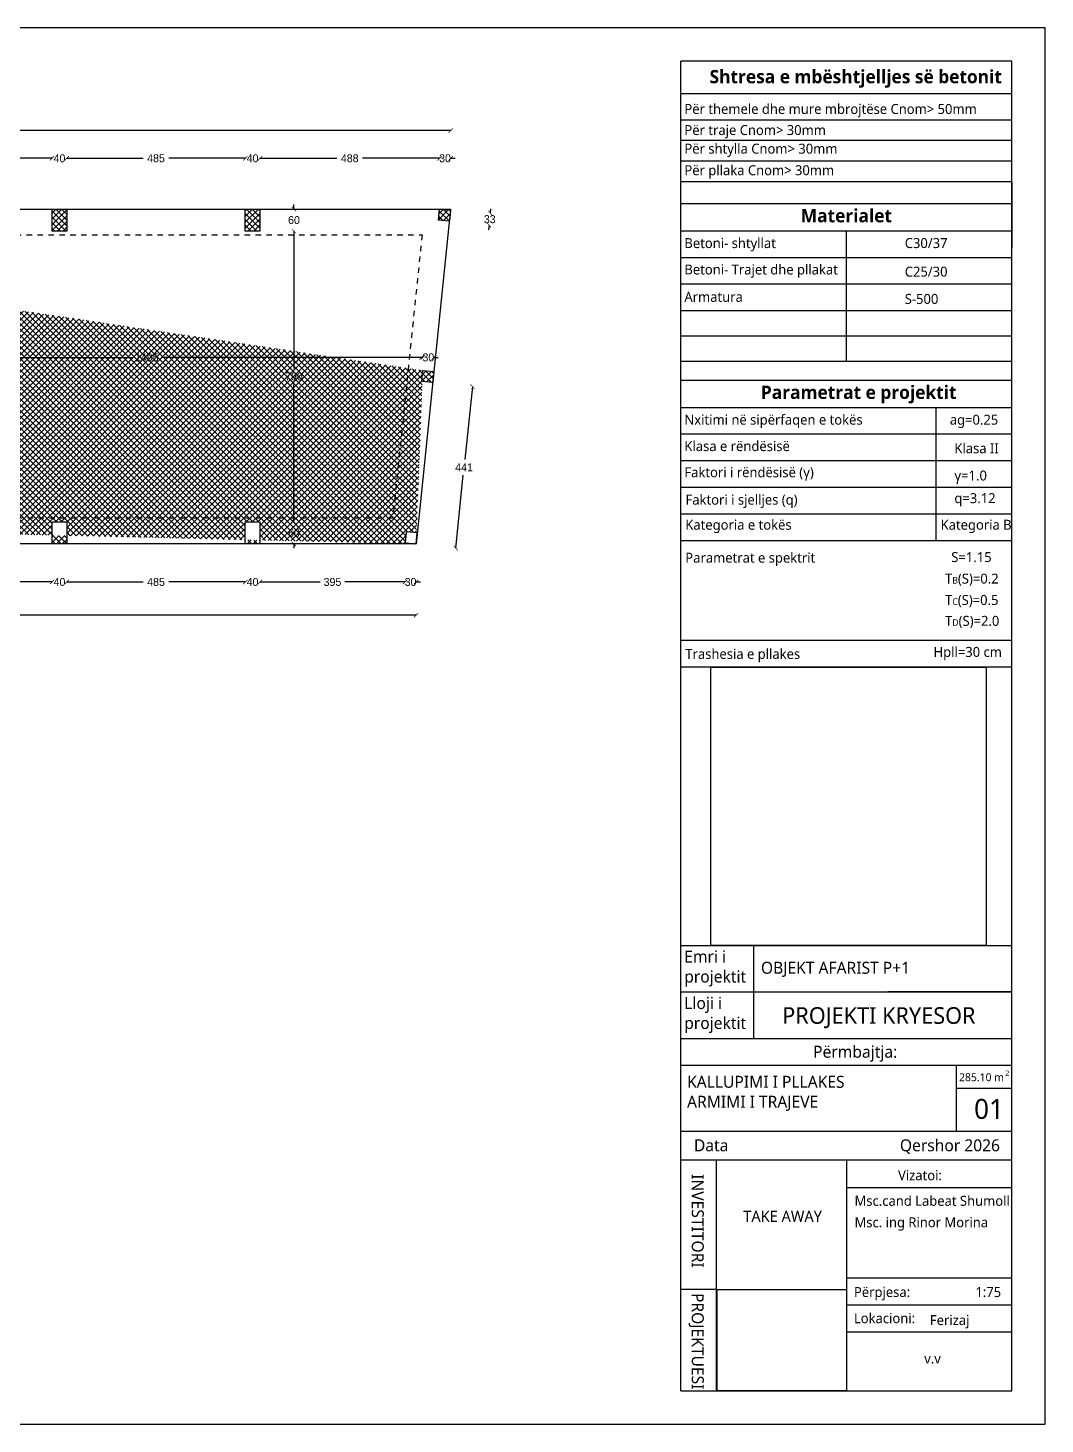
# Model space of a CAD drawing. Header units: inches. Extents: x 171124 to 193745, y -5869 to -1712.
# Drawn here: x 173727 to 176492, y -5869 to -2073 of the extents above; entities that cross this region are included whole.
import ezdxf

# ---------------------------------------------------------------- set-up
doc = ezdxf.new("R2010")
doc.units = ezdxf.units.IN
doc.header["$LTSCALE"] = 0.1
doc.linetypes.add('Dashed', pattern=[296.333333, 148.166667, -148.166667])
doc.styles.get("Standard").update_dxf_attribs({"font": 'cdm_nc.shx'})
doc.styles.add('Stili i preferuar', font='@Microsoft JhengHei Light.ttf')
doc.dimstyles.get("Standard").update_dxf_attribs({"dimscale": 120, "dimtxt": 0.18, "dimasz": 0.1, "dimexe": 0.18, "dimexo": 0.0625, "dimgap": 0.09, "dimtad": 0, "dimtih": 1, "dimtoh": 1, "dimdec": 0, "dimzin": 0, "dimdsep": 46, "dimtxsty": 'Standard', "dimblk": 'ARCHTICK', "dimcen": 0.09, "dimse1": 1, "dimse2": 1, "dimadec": 0, "dimazin": 0, "dimtfac": 1, "dimtdec": 0, "dimtix": 1, "dimtofl": 0, "dimtmove": 0, "dimatfit": 3, "dimfxl": 1, "dimtolj": 1, "dimtzin": 0, "dimarcsym": 0})
picture_1 = doc.add_image_def('image1.png', size_in_pixel=(883, 893))
picture_2 = doc.add_image_def('image2.png', size_in_pixel=(658, 516))

# ---------------------------------------------------------------- blocks, each defined once
blk = doc.blocks.new('_ArchTick')
at = {"color": 0, "linetype": 'ByBlock', "const_width": 0.15}
blk.add_lwpolyline([(-0.5, -0.5), (0.5, 0.5)], dxfattribs=at)
blk = doc.blocks.new('*D461')
at = {"color": 0, "lineweight": -2}
for p, q in [((173303, -2427.4), (173512.6, -2427.4)), ((173793, -2427.4), (173583.4, -2427.4))]:
    blk.add_line(p, q, dxfattribs=at)
at = {"layer": 'Defpoints', "color": 0}
for p in [(173793, -2427.4), (173303, -2484.7), (173793, -2484.7)]:
    blk.add_point(p, dxfattribs=at)
at = {"color": 0, "lineweight": -2, "xscale": 12, "yscale": 12, "zscale": 12, "rotation": 180}
blk.add_blockref('_ArchTick', (173303, -2427.4), dxfattribs=at)
at = {"color": 0, "lineweight": -2, "xscale": 12, "yscale": 12, "zscale": 12}
blk.add_blockref('_ArchTick', (173793, -2427.4), dxfattribs=at)
at = {"color": 0, "insert": (173548, -2427.4), "char_height": 21.6, "attachment_point": 5}
blk.add_mtext('\\A1;490', dxfattribs=at)
blk = doc.blocks.new('*D462')
at = {"color": 0, "lineweight": -2}
for p, q in [((173793, -2427.4), (173781, -2427.4)), ((173833, -2427.4), (173845, -2427.4))]:
    blk.add_line(p, q, dxfattribs=at)
at = {"layer": 'Defpoints', "color": 0}
for p in [(173833, -2427.4), (173793, -2484.7), (173833, -2484.7)]:
    blk.add_point(p, dxfattribs=at)
at = {"color": 0, "lineweight": -2, "xscale": 12, "yscale": 12, "zscale": 12}
blk.add_blockref('_ArchTick', (173793, -2427.4), dxfattribs=at)
at = {"color": 0, "lineweight": -2, "xscale": 12, "yscale": 12, "zscale": 12, "rotation": 180}
blk.add_blockref('_ArchTick', (173833, -2427.4), dxfattribs=at)
at = {"color": 0, "insert": (173813, -2427.4), "char_height": 21.6, "attachment_point": 5}
blk.add_mtext('\\A1;40', dxfattribs=at)
blk = doc.blocks.new('*D463')
at = {"color": 0, "lineweight": -2}
for p, q in [((173833, -2427.4), (174040.7, -2427.4)), ((174318, -2427.4), (174110.3, -2427.4))]:
    blk.add_line(p, q, dxfattribs=at)
at = {"layer": 'Defpoints', "color": 0}
for p in [(174318, -2427.4), (173833, -2484.7), (174318, -2484.7)]:
    blk.add_point(p, dxfattribs=at)
at = {"color": 0, "lineweight": -2, "xscale": 12, "yscale": 12, "zscale": 12, "rotation": 180}
blk.add_blockref('_ArchTick', (173833, -2427.4), dxfattribs=at)
at = {"color": 0, "lineweight": -2, "xscale": 12, "yscale": 12, "zscale": 12}
blk.add_blockref('_ArchTick', (174318, -2427.4), dxfattribs=at)
at = {"color": 0, "insert": (174075.5, -2427.4), "char_height": 21.6, "attachment_point": 5}
blk.add_mtext('\\A1;485', dxfattribs=at)
blk = doc.blocks.new('*D464')
at = {"color": 0, "lineweight": -2}
for p, q in [((174318, -2427.4), (174306, -2427.4)), ((174358, -2427.4), (174370, -2427.4))]:
    blk.add_line(p, q, dxfattribs=at)
at = {"layer": 'Defpoints', "color": 0}
for p in [(174358, -2427.4), (174318, -2484.7), (174358, -2484.7)]:
    blk.add_point(p, dxfattribs=at)
at = {"color": 0, "lineweight": -2, "xscale": 12, "yscale": 12, "zscale": 12}
blk.add_blockref('_ArchTick', (174318, -2427.4), dxfattribs=at)
at = {"color": 0, "lineweight": -2, "xscale": 12, "yscale": 12, "zscale": 12, "rotation": 180}
blk.add_blockref('_ArchTick', (174358, -2427.4), dxfattribs=at)
at = {"color": 0, "insert": (174338, -2427.4), "char_height": 21.6, "attachment_point": 5}
blk.add_mtext('\\A1;40', dxfattribs=at)
blk = doc.blocks.new('*D465')
at = {"color": 0, "lineweight": -2}
for p, q in [((174358, -2427.4), (174567.1, -2427.4)), ((174846.3, -2427.4), (174637.1, -2427.4))]:
    blk.add_line(p, q, dxfattribs=at)
at = {"layer": 'Defpoints', "color": 0}
for p in [(174846.3, -2427.4), (174358, -2484.7), (174846.3, -2484.8)]:
    blk.add_point(p, dxfattribs=at)
at = {"color": 0, "lineweight": -2, "xscale": 12, "yscale": 12, "zscale": 12, "rotation": 180}
blk.add_blockref('_ArchTick', (174358, -2427.4), dxfattribs=at)
at = {"color": 0, "lineweight": -2, "xscale": 12, "yscale": 12, "zscale": 12}
blk.add_blockref('_ArchTick', (174846.3, -2427.4), dxfattribs=at)
at = {"color": 0, "insert": (174602.1, -2427.4), "char_height": 21.6, "attachment_point": 5}
blk.add_mtext('\\A1;488', dxfattribs=at)
blk = doc.blocks.new('*D466')
at = {"color": 0, "lineweight": -2}
for p, q in [((174846.3, -2427.4), (174834.3, -2427.4)), ((174876.3, -2427.4), (174888.3, -2427.4))]:
    blk.add_line(p, q, dxfattribs=at)
at = {"layer": 'Defpoints', "color": 0}
for p in [(174876.3, -2427.4), (174846.3, -2484.8), (174876.3, -2484.7)]:
    blk.add_point(p, dxfattribs=at)
at = {"color": 0, "lineweight": -2, "xscale": 12, "yscale": 12, "zscale": 12}
blk.add_blockref('_ArchTick', (174846.3, -2427.4), dxfattribs=at)
at = {"color": 0, "lineweight": -2, "xscale": 12, "yscale": 12, "zscale": 12, "rotation": 180}
blk.add_blockref('_ArchTick', (174876.3, -2427.4), dxfattribs=at)
at = {"color": 0, "insert": (174861.3, -2427.4), "char_height": 21.6, "attachment_point": 5}
blk.add_mtext('\\A1;30', dxfattribs=at)
blk = doc.blocks.new('*D467')
at = {"color": 0, "lineweight": -2}
for p, q in [((171698, -2352.2), (173250, -2352.2)), ((174876.3, -2352.2), (173324.3, -2352.2))]:
    blk.add_line(p, q, dxfattribs=at)
at = {"layer": 'Defpoints', "color": 0}
for p in [(171698, -2352.2), (171698, -2484.7), (174876.3, -2484.7)]:
    blk.add_point(p, dxfattribs=at)
at = {"color": 0, "lineweight": -2, "xscale": 12, "yscale": 12, "zscale": 12, "rotation": 180}
blk.add_blockref('_ArchTick', (171698, -2352.2), dxfattribs=at)
at = {"color": 0, "lineweight": -2, "xscale": 12, "yscale": 12, "zscale": 12}
blk.add_blockref('_ArchTick', (174876.3, -2352.2), dxfattribs=at)
at = {"color": 0, "insert": (173287.1, -2352.2), "char_height": 21.6, "attachment_point": 5}
blk.add_mtext('\\A1;3178', dxfattribs=at)
blk = doc.blocks.new('*D483')
at = {"color": 0, "lineweight": -2}
for p, q in [((173303, -3579.3), (173512.6, -3579.3)), ((173793, -3579.3), (173583.4, -3579.3))]:
    blk.add_line(p, q, dxfattribs=at)
at = {"layer": 'Defpoints', "color": 0}
for p in [(173303, -3475.8), (173793, -3475.8), (173793, -3579.3)]:
    blk.add_point(p, dxfattribs=at)
at = {"color": 0, "lineweight": -2, "xscale": 12, "yscale": 12, "zscale": 12, "rotation": 180}
blk.add_blockref('_ArchTick', (173303, -3579.3), dxfattribs=at)
at = {"color": 0, "lineweight": -2, "xscale": 12, "yscale": 12, "zscale": 12}
blk.add_blockref('_ArchTick', (173793, -3579.3), dxfattribs=at)
at = {"color": 0, "insert": (173548, -3579.3), "char_height": 21.6, "attachment_point": 5}
blk.add_mtext('\\A1;490', dxfattribs=at)
blk = doc.blocks.new('*D484')
at = {"color": 0, "lineweight": -2}
for p, q in [((173793, -3579.3), (173781, -3579.3)), ((173833, -3579.3), (173845, -3579.3))]:
    blk.add_line(p, q, dxfattribs=at)
at = {"layer": 'Defpoints', "color": 0}
for p in [(173793, -3475.8), (173833, -3475.8), (173833, -3579.3)]:
    blk.add_point(p, dxfattribs=at)
at = {"color": 0, "lineweight": -2, "xscale": 12, "yscale": 12, "zscale": 12}
blk.add_blockref('_ArchTick', (173793, -3579.3), dxfattribs=at)
at = {"color": 0, "lineweight": -2, "xscale": 12, "yscale": 12, "zscale": 12, "rotation": 180}
blk.add_blockref('_ArchTick', (173833, -3579.3), dxfattribs=at)
at = {"color": 0, "insert": (173813, -3579.3), "char_height": 21.6, "attachment_point": 5}
blk.add_mtext('\\A1;40', dxfattribs=at)
blk = doc.blocks.new('*D485')
at = {"color": 0, "lineweight": -2}
for p, q in [((173833, -3579.3), (174040.7, -3579.3)), ((174318, -3579.3), (174110.3, -3579.3))]:
    blk.add_line(p, q, dxfattribs=at)
at = {"layer": 'Defpoints', "color": 0}
for p in [(173833, -3475.8), (174318, -3475.8), (174318, -3579.3)]:
    blk.add_point(p, dxfattribs=at)
at = {"color": 0, "lineweight": -2, "xscale": 12, "yscale": 12, "zscale": 12, "rotation": 180}
blk.add_blockref('_ArchTick', (173833, -3579.3), dxfattribs=at)
at = {"color": 0, "lineweight": -2, "xscale": 12, "yscale": 12, "zscale": 12}
blk.add_blockref('_ArchTick', (174318, -3579.3), dxfattribs=at)
at = {"color": 0, "insert": (174075.5, -3579.3), "char_height": 21.6, "attachment_point": 5}
blk.add_mtext('\\A1;485', dxfattribs=at)
blk = doc.blocks.new('*D486')
at = {"color": 0, "lineweight": -2}
for p, q in [((174318, -3579.3), (174306, -3579.3)), ((174358, -3579.3), (174370, -3579.3))]:
    blk.add_line(p, q, dxfattribs=at)
at = {"layer": 'Defpoints', "color": 0}
for p in [(174318, -3475.8), (174358, -3475.8), (174358, -3579.3)]:
    blk.add_point(p, dxfattribs=at)
at = {"color": 0, "lineweight": -2, "xscale": 12, "yscale": 12, "zscale": 12}
blk.add_blockref('_ArchTick', (174318, -3579.3), dxfattribs=at)
at = {"color": 0, "lineweight": -2, "xscale": 12, "yscale": 12, "zscale": 12, "rotation": 180}
blk.add_blockref('_ArchTick', (174358, -3579.3), dxfattribs=at)
at = {"color": 0, "insert": (174338, -3579.3), "char_height": 21.6, "attachment_point": 5}
blk.add_mtext('\\A1;40', dxfattribs=at)
blk = doc.blocks.new('*D487')
at = {"color": 0, "lineweight": -2}
for p, q in [((174358, -3579.3), (174521.8, -3579.3)), ((174752.5, -3579.3), (174588.7, -3579.3))]:
    blk.add_line(p, q, dxfattribs=at)
at = {"layer": 'Defpoints', "color": 0}
for p in [(174358, -3475.8), (174752.5, -3472.7), (174752.5, -3579.3)]:
    blk.add_point(p, dxfattribs=at)
at = {"color": 0, "lineweight": -2, "xscale": 12, "yscale": 12, "zscale": 12, "rotation": 180}
blk.add_blockref('_ArchTick', (174358, -3579.3), dxfattribs=at)
at = {"color": 0, "lineweight": -2, "xscale": 12, "yscale": 12, "zscale": 12}
blk.add_blockref('_ArchTick', (174752.5, -3579.3), dxfattribs=at)
at = {"color": 0, "insert": (174555.2, -3579.3), "char_height": 21.6, "attachment_point": 5}
blk.add_mtext('\\A1;395', dxfattribs=at)
blk = doc.blocks.new('*D488')
at = {"color": 0, "lineweight": -2}
for p, q in [((174752.5, -3579.3), (174740.5, -3579.3)), ((174782.6, -3579.3), (174794.6, -3579.3))]:
    blk.add_line(p, q, dxfattribs=at)
at = {"layer": 'Defpoints', "color": 0}
for p in [(174752.5, -3472.7), (174782.6, -3475.8), (174782.6, -3579.3)]:
    blk.add_point(p, dxfattribs=at)
at = {"color": 0, "lineweight": -2, "xscale": 12, "yscale": 12, "zscale": 12}
blk.add_blockref('_ArchTick', (174752.5, -3579.3), dxfattribs=at)
at = {"color": 0, "lineweight": -2, "xscale": 12, "yscale": 12, "zscale": 12, "rotation": 180}
blk.add_blockref('_ArchTick', (174782.6, -3579.3), dxfattribs=at)
at = {"color": 0, "insert": (174767.5, -3579.3), "char_height": 21.6, "attachment_point": 5}
blk.add_mtext('\\A1;30', dxfattribs=at)
blk = doc.blocks.new('*D489')
at = {"color": 0, "lineweight": -2}
for p, q in [((171698, -3669.7), (173197.3, -3669.7)), ((174782.6, -3669.7), (173283.3, -3669.7))]:
    blk.add_line(p, q, dxfattribs=at)
at = {"layer": 'Defpoints', "color": 0}
for p in [(171698, -3400.8), (174782.6, -3475.8), (171698, -3669.7)]:
    blk.add_point(p, dxfattribs=at)
at = {"color": 0, "lineweight": -2, "xscale": 12, "yscale": 12, "zscale": 12, "rotation": 180}
blk.add_blockref('_ArchTick', (171698, -3669.7), dxfattribs=at)
at = {"color": 0, "lineweight": -2, "xscale": 12, "yscale": 12, "zscale": 12}
blk.add_blockref('_ArchTick', (174782.6, -3669.7), dxfattribs=at)
at = {"color": 0, "insert": (173240.3, -3669.7), "char_height": 21.6, "attachment_point": 5}
blk.add_mtext('\\A1;3085', dxfattribs=at)
blk = doc.blocks.new('*D490')
at = {"color": 0, "lineweight": -2}
for p, q in [((174935.7, -3048.2), (174915.3, -3246)), ((174890.4, -3487), (174910.8, -3289.2))]:
    blk.add_line(p, q, dxfattribs=at)
at = {"layer": 'Defpoints', "color": 0}
for p in [(174827.6, -3037.1), (174935.7, -3048.2), (174782.4, -3475.8)]:
    blk.add_point(p, dxfattribs=at)
at = {"color": 0, "lineweight": -2, "xscale": 12, "yscale": 12, "zscale": 12}
for p, rotation in [((174935.7, -3048.2), 84.1072327396045), ((174890.4, -3487), 264.1072327396045)]:
    blk.add_blockref('_ArchTick', p, dxfattribs=dict(at, rotation=rotation))
at = {"color": 0, "insert": (174913, -3267.6), "char_height": 21.6, "attachment_point": 5}
blk.add_mtext('\\A1;441', dxfattribs=at)
blk = doc.blocks.new('*D493')
at = {"color": 0, "lineweight": -2}
for p, q in [((174984.4, -2576.6), (174985.6, -2564.7)), ((174981, -2609.5), (174979.7, -2621.4))]:
    blk.add_line(p, q, dxfattribs=at)
at = {"layer": 'Defpoints', "color": 0}
for p in [(174876.3, -2565.4), (174984.4, -2576.6), (174872.9, -2598.4)]:
    blk.add_point(p, dxfattribs=at)
at = {"color": 0, "lineweight": -2, "xscale": 12, "yscale": 12, "zscale": 12}
for p, rotation in [((174984.4, -2576.6), 264.1072392178577), ((174981, -2609.5), 84.1072392178577)]:
    blk.add_blockref('_ArchTick', p, dxfattribs=dict(at, rotation=rotation))
at = {"color": 0, "insert": (174982.7, -2593), "char_height": 21.6, "attachment_point": 5}
blk.add_mtext('\\A1;33', dxfattribs=at)
blk = doc.blocks.new('*D500')
at = {"color": 0, "lineweight": -2}
for p, q in [((173303, -2968.7), (174011.3, -2968.7)), ((174797.8, -2968.7), (174089.5, -2968.7))]:
    blk.add_line(p, q, dxfattribs=at)
at = {"layer": 'Defpoints', "color": 0}
for p in [(174797.8, -2968.7), (173303, -3035.6), (174797.8, -3034)]:
    blk.add_point(p, dxfattribs=at)
at = {"color": 0, "lineweight": -2, "xscale": 12, "yscale": 12, "zscale": 12, "rotation": 180}
blk.add_blockref('_ArchTick', (173303, -2968.7), dxfattribs=at)
at = {"color": 0, "lineweight": -2, "xscale": 12, "yscale": 12, "zscale": 12}
blk.add_blockref('_ArchTick', (174797.8, -2968.7), dxfattribs=at)
at = {"color": 0, "insert": (174050.4, -2968.7), "char_height": 21.6, "attachment_point": 5}
blk.add_mtext('\\A1;1495', dxfattribs=at)
blk = doc.blocks.new('*D501')
at = {"color": 0, "lineweight": -2}
for p, q in [((174800.9, -2968.7), (174788.9, -2968.7)), ((174830.7, -2968.7), (174842.7, -2968.7))]:
    blk.add_line(p, q, dxfattribs=at)
at = {"layer": 'Defpoints', "color": 0}
for p in [(174830.7, -2968.7), (174800.9, -3004.2), (174830.7, -3007.3)]:
    blk.add_point(p, dxfattribs=at)
at = {"color": 0, "lineweight": -2, "xscale": 12, "yscale": 12, "zscale": 12}
blk.add_blockref('_ArchTick', (174800.9, -2968.7), dxfattribs=at)
at = {"color": 0, "lineweight": -2, "xscale": 12, "yscale": 12, "zscale": 12, "rotation": 180}
blk.add_blockref('_ArchTick', (174830.7, -2968.7), dxfattribs=at)
at = {"color": 0, "insert": (174815.8, -2968.7), "char_height": 21.6, "attachment_point": 5}
blk.add_mtext('\\A1;30', dxfattribs=at)
blk = doc.blocks.new('*D505')
at = {"color": 0, "lineweight": -2}
for p, q in [((174450.6, -3415.8), (174450.6, -3403.8)), ((174450.6, -3475.8), (174450.6, -3487.8))]:
    blk.add_line(p, q, dxfattribs=at)
at = {"layer": 'Defpoints', "color": 0}
for p in [(174358, -3415.8), (174450.6, -3415.8), (174358, -3475.8)]:
    blk.add_point(p, dxfattribs=at)
at = {"color": 0, "lineweight": -2, "xscale": 12, "yscale": 12, "zscale": 12}
for p, rotation in [((174450.6, -3415.8), 270), ((174450.6, -3475.8), 90)]:
    blk.add_blockref('_ArchTick', p, dxfattribs=dict(at, rotation=rotation))
at = {"color": 0, "insert": (174450.6, -3445.8), "char_height": 21.6, "attachment_point": 5}
blk.add_mtext('\\A1;60', dxfattribs=at)
blk = doc.blocks.new('*D506')
at = {"color": 0, "lineweight": -2}
for p, q in [((174450.6, -2625.4), (174450.6, -2998.8)), ((174450.6, -3415.8), (174450.6, -3042.4))]:
    blk.add_line(p, q, dxfattribs=at)
at = {"layer": 'Defpoints', "color": 0}
for p in [(174358, -2625.4), (174358, -3415.8), (174450.6, -3415.8)]:
    blk.add_point(p, dxfattribs=at)
at = {"color": 0, "lineweight": -2, "xscale": 12, "yscale": 12, "zscale": 12}
for p, rotation in [((174450.6, -2625.4), 90), ((174450.6, -3415.8), 270)]:
    blk.add_blockref('_ArchTick', p, dxfattribs=dict(at, rotation=rotation))
at = {"color": 0, "insert": (174450.6, -3020.6), "char_height": 21.6, "attachment_point": 5}
blk.add_mtext('\\A1;790', dxfattribs=at)
blk = doc.blocks.new('*D507')
at = {"color": 0, "lineweight": -2}
for p, q in [((174450.6, -2565.4), (174450.6, -2553.4)), ((174450.6, -2625.4), (174450.6, -2637.4))]:
    blk.add_line(p, q, dxfattribs=at)
at = {"layer": 'Defpoints', "color": 0}
for p in [(174358, -2565.4), (174450.6, -2565.4), (174358, -2625.4)]:
    blk.add_point(p, dxfattribs=at)
at = {"color": 0, "lineweight": -2, "xscale": 12, "yscale": 12, "zscale": 12}
for p, rotation in [((174450.6, -2565.4), 270), ((174450.6, -2625.4), 90)]:
    blk.add_blockref('_ArchTick', p, dxfattribs=dict(at, rotation=rotation))
at = {"color": 0, "insert": (174450.6, -2595.4), "char_height": 21.6, "attachment_point": 5}
blk.add_mtext('\\A1;60', dxfattribs=at)

msp = doc.modelspace()

# ---------------------------------------------------------------- hatches: boundary and pattern name
h = msp.add_hatch()
h.set_pattern_fill('ANSI37', color=5, scale=3.5, style=0)
h.set_pattern_definition([(45, (25378.791, -75.048), (-7.8577241, 7.8577241), []), (135, (25378.791, -75.048), (-7.8577241, -7.8577241), [])])
h.paths.add_polyline_path([(171698, -2565.4), (171728, -2565.4), (171728, -2595.4), (171698, -2595.4)])
h.paths.add_polyline_path([(172258, -2625.5), (172218, -2625.5), (172218, -2565.5), (172258, -2565.5)])
h.paths.add_polyline_path([(172783, -2625.4), (172743, -2625.4), (172743, -2565.4), (172783, -2565.4)])
h.paths.add_polyline_path([(173083.9, -2565.5), (173113.9, -2565.5), (173113.9, -2595.5), (173083.9, -2595.5)], flags=17)
h.paths.add_polyline_path([(173273, -2565.4), (173303, -2565.4), (173303, -2595.4), (173273, -2595.4)])
h.paths.add_polyline_path([(174358, -2625.4), (174318, -2625.4), (174318, -2565.4), (174358, -2565.4)])
h.paths.add_polyline_path([(173833, -2625.4), (173793, -2625.4), (173793, -2565.4), (173833, -2565.4)])
h.paths.add_polyline_path([(174846.2, -2565.4), (174876, -2568.5), (174872.9, -2598.4), (174843.1, -2595.3)])
h.paths.add_polyline_path([(174358, -3475.8), (174318, -3475.8), (174318, -3415.8), (174358, -3415.8)], flags=17)
h.paths.add_polyline_path([(173833, -3475.8), (173793, -3475.8), (173793, -3415.8), (173833, -3415.8)], flags=17)
h.paths.add_polyline_path([(173273, -3445.8), (173303, -3445.8), (173303, -3475.8), (173273, -3475.8)], flags=17)
h.paths.add_polyline_path([(173273, -3005.6), (173303, -3005.6), (173303, -3035.6), (173273, -3035.6)], flags=17)
h.paths.add_polyline_path([(173083, -3005.6), (173113, -3005.6), (173113, -3035.6), (173083, -3035.6)], flags=17)
h.paths.add_polyline_path([(173083, -3445.8), (173113, -3445.8), (173113, -3475.8), (173083, -3475.8)], flags=17)
h.paths.add_polyline_path([(172783, -3475.8), (172743, -3475.8), (172743, -3415.8), (172783, -3415.8)], flags=17)
h.paths.add_polyline_path([(172258, -3475.8), (172218, -3475.8), (172218, -3415.8), (172258, -3415.8)])
h.paths.add_polyline_path([(171698, -3445.8), (171728, -3445.8), (171728, -3475.8), (171698, -3475.8)])
h.paths.add_polyline_path([(171698, -3005.6), (171728, -3005.6), (171728, -3035.6), (171698, -3035.6)])
edge = h.paths.add_edge_path()
edge.add_line((172258, -2565.5), (172258, -2625.5))
edge.add_line((174800.9, -3004.2), (174830.7, -3007.3))
edge.add_line((174830.7, -3007.3), (174827.6, -3037.1))
edge.add_line((174827.6, -3037.1), (174797.8, -3034))
edge.add_line((174797.8, -3034), (174800.9, -3004.2))
edge.add_line((174782.4, -3475.8), (174785.4, -3446))
edge.add_line((174785.4, -3446), (174755.6, -3442.9))
edge.add_line((174755.6, -3442.9), (174752.5, -3472.7))
edge.add_line((174752.5, -3472.7), (174782.6, -3475.8))
edge.add_line((172258, -3415.8), (172258, -3475.8))

# ---------------------------------------------------------------- linework, layer by layer
for p, q in [((176492.4, -2072.9), (171123.8, -2072.9)), ((176492.4, -5868.9), (176492.4, -2072.9)), ((176402, -2163.2), (175502.4, -2163.2)), ((175502.4, -5778.5), (175502.4, -2163.2)), ((176402, -2163.2), (175502.4, -2163.2)), ((176402, -2163.2), (175502.4, -2163.2)), ((176402, -2163.2), (175502.4, -2163.2)), ((176402, -5778.5), (176402, -2163.2)), ((176402, -2252.2), (175502.4, -2252.2)), ((176402, -2324), (175502.4, -2324)), ((176402, -2379.3), (175502.4, -2379.3)), ((176402, -2435.2), (175502.4, -2435.2)), ((176402, -2491.4), (175502.4, -2491.4)), ((176402, -2491.4), (176402, -2672.1)), ((176402, -2551.5), (175502.4, -2551.5)), ((176402, -2625.3), (175502.4, -2625.3)), ((175952.2, -2911), (175952.2, -2625.3)), ((175952.2, -2979.8), (175952.2, -2694.1)), ((176402, -2697.6), (175502.4, -2697.6)), ((176402, -2769.9), (175502.4, -2769.9)), ((176402, -2842.2), (175502.4, -2842.2)), ((176402, -2911), (175502.4, -2911)), ((176402, -2979.8), (175502.4, -2979.8)), ((176402, -3031.7), (175502.4, -3031.7)), ((176402, -3105.5), (175502.4, -3105.5)), ((176196, -3467), (176196, -3105.5)), ((176402, -3177.8), (175502.4, -3177.8)), ((176402, -3250.1), (175502.4, -3250.1)), ((176402, -3322.4), (175502.4, -3322.4)), ((176402, -3394.7), (175502.4, -3394.7)), ((176402, -3467), (175502.4, -3467)), ((176402, -3738.2), (175502.4, -3738.2)), ((176402, -3810.5), (175502.4, -3810.5)), ((175502.4, -4567.4), (176402, -4567.4)), ((175700.7, -4820.5), (175700.7, -4567.4)), ((175502.4, -4693.9), (176402, -4693.9)), ((176402, -4693.9), (176065.3, -4693.9)), ((175502.4, -4820.5), (176402, -4820.5)), ((175502.4, -4892.8), (176402, -4892.8)), ((176251, -4892.8), (176251, -5073.5)), ((176251, -4955.8), (176402, -4955.8)), ((176402, -5073.5), (175502.4, -5073.5)), ((176402, -5163.9), (176402, -5073.5)), ((175502.4, -5150.1), (176402, -5150.1)), ((175599.5, -5778.5), (175599.5, -5150.1)), ((175952.2, -5150.1), (175952.2, -5778.5)), ((176402, -5471.2), (176402, -5163.9)), ((175952.2, -5225.8), (176402, -5225.8)), ((175599.5, -5502.8), (175502.4, -5502.8)), ((175599.5, -5502.8), (175952.2, -5502.8)), ((175952.2, -5471.2), (176402, -5471.2)), ((175952.2, -5545), (176402, -5545)), ((175952.2, -5618), (176402, -5618)), ((175502.4, -5778.5), (176402, -5778.5)), ((171123.8, -5868.9), (176492.4, -5868.9))]:
    msp.add_line(p, q)
for points in [[(174876.3, -2565.4), (174782.4, -3475.8), (171698, -3475.8), (171698, -2565.4), (174876.3, -2565.4)], [(171698, -2565.5), (174876.3, -2565.5), (174782.4, -3475.8), (171698, -3475.8), (171698, -2565.4)], [(174846.2, -2565.4), (174876, -2568.5), (174872.9, -2598.4), (174843.1, -2595.3), (174846.2, -2565.4)], [(174800.9, -3004.2), (174830.7, -3007.3), (174827.6, -3037.1), (174797.8, -3034), (174800.9, -3004.2)], [(174782.4, -3475.8), (174785.4, -3446), (174755.6, -3442.9), (174752.5, -3472.7), (174782.6, -3475.8)]]:
    msp.add_lwpolyline(points)
for points in [[(173833, -2625.4), (173793, -2625.4), (173793, -2565.4), (173833, -2565.4)], [(174358, -2625.4), (174318, -2625.4), (174318, -2565.4), (174358, -2565.4)], [(173833, -3475.8), (173793, -3475.8), (173793, -3415.8), (173833, -3415.8)], [(174358, -3475.8), (174318, -3475.8), (174318, -3415.8), (174358, -3415.8)]]:
    msp.add_lwpolyline(points, close=True)
at = {"color": 1, "linetype": 'Dashed'}
msp.add_lwpolyline([(171768, -2635.5), (174798.7, -2635.5), (174719.2, -3405.8), (171768, -3405.8)], close=True, dxfattribs=at)

# ---------------------------------------------------------------- texts
at = {"style": 'Stili i preferuar'}
for s, insert, char_height, width, attachment_point in [('{\\f@Microsoft JhengHei Light|b1|i0|c136|p34;Shtresa e mbështjelljes së betonit}', (175580.4, -2187.3), 36.153, 1401.627, 1), ('Për themele dhe mure mbrojtëse Cnom> 50mm', (175511.9, -2279.7), 27.114, 1401.627, 1), ('{\\f@Microsoft JhengHei Light|b0|i0|c136|p34;Për traje Cnom> }30{\\f@Microsoft JhengHei Light|b0|i0|c136|p34;mm}', (175511.9, -2337), 27.1144, 1401.627, 1), ('{\\f@Microsoft JhengHei Light|b0|i0|c136|p34;Për }shtylla{\\f@Microsoft JhengHei Light|b0|i0|c136|p34; Cnom> 30mm}', (175511.9, -2387.6), 27.1144, 1401.627, 1), ('{\\f@Microsoft JhengHei Light|b0|i0|c136|p34;Për }pllaka{\\f@Microsoft JhengHei Light|b0|i0|c136|p34; Cnom> 30mm}', (175511.9, -2446.2), 27.1144, 1401.627, 1), ('{\\f@Microsoft JhengHei Light|b1|i0|c136|p34;Materialet}', (175828.3, -2565.3), 36.153, 1401.627, 1), ('Betoni- shtyllat', (175511.9, -2644.3), 27.114, 1401.627, 1), ('C30/37', (176111, -2644.3), 27.11, 1401.627, 1), ('{\\f@Microsoft JhengHei Light|b0|i0|c136|p34;Betoni- }Trajet dhe pllakat', (175511.9, -2716.1), 27.114, 1401.627, 1), ('{\\f@Microsoft JhengHei Light|b0|i0|c136|p34;C}25{\\f@Microsoft JhengHei Light|b0|i0|c136|p34;/}30', (176111, -2722), 27.114, 1401.627, 1), ('Armatura', (175511.9, -2790.5), 27.11, 1401.627, 1), ('S-500', (176111, -2796.1), 27.11, 1401.627, 1), ('{\\f@Microsoft JhengHei Light|b1|i0|c136|p34;Parametrat e projektit}', (175719.7, -3045.5), 36.153, 1401.627, 1), ('Nxitimi në sipërfaqen e tokës', (175511.9, -3124.5), 27.114, 1401.627, 1), ('ag=0.25', (176233.4, -3124.5), 27.11, 1401.627, 1), ('Klasa e rëndësisë', (175511.9, -3196.3), 27.114, 1401.627, 1), ('Klasa II', (176245.9, -3202.2), 27.11, 1401.627, 1), ('{\\f@Microsoft JhengHei Light|b0|i0|c136|p34;Faktori i rëndësisë (γ)}', (175511.9, -3267.4), 27.114, 1401.627, 1), ('{\\f@Microsoft JhengHei Light|b0|i0|c136|p34;γ}={\\f@Microsoft JhengHei Light|b0|i0|c136|p34;1.0}', (176245.9, -3276.3), 27.114, 1401.627, 1), ('{\\f@Microsoft JhengHei Light|b0|i0|c136|p34;Faktori i sjelljes (}q{\\f@Microsoft JhengHei Light|b0|i0|c136|p34;)}', (175515, -3342), 27.1144, 1401.627, 1), ('{\\f@Microsoft JhengHei Light|b0|i0|c136|p34;q=3.}12', (176245.9, -3337.8), 27.114, 1401.627, 1), ('{\\f@Microsoft JhengHei Light|b0|i0|c136|p34;Kategoria }e tokës', (175514.4, -3410.1), 27.114, 1401.627, 1), ('{\\f@Microsoft JhengHei Light|b0|i0|c136|p34;Kategoria }B', (176208.4, -3410.1), 27.114, 1401.627, 1), ('Parametrat e spektrit', (175514.4, -3499.7), 27.114, 1401.627, 1), ('S{\\f@Microsoft JhengHei Light|b0|i0|c136|p34;=}1.15', (176237.5, -3498), 27.114, 1401.627, 1), ('{\\f@Microsoft JhengHei Light|b0|i0|c136|p34;T\\H0.6667x;B}(S){\\f@Microsoft JhengHei Light|b0|i0|c136|p34;\\H1x;=\\f@Microsoft JhengHei Light|b0|i0|c0|p34;0.2}', (176220.6, -3556.6), 27.1144, 1401.627, 1), ('{\\f@Microsoft JhengHei Light|b0|i0|c136|p34;T\\f@Microsoft JhengHei Light|b0|i0|c0|p34;\\H0.6667x;C\\f@Microsoft JhengHei Light|b0|i0|c136|p34;\\H1.5x;(S)=0.}5', (176220.6, -3614.7), 27.1144, 1401.627, 1), ('{\\f@Microsoft JhengHei Light|b0|i0|c136|p34;T\\f@Microsoft JhengHei Light|b0|i0|c0|p34;\\H0.6667x;D\\f@Microsoft JhengHei Light|b0|i0|c136|p34;\\H1.5x;(S)=}2.0', (176220.6, -3671.4), 27.1144, 1401.627, 1), ('{\\f@Microsoft JhengHei Light|b0|i0|c136|p34;Hpll=}30{\\f@Microsoft JhengHei Light|b0|i0|c136|p34; cm}', (176189.2, -3755.9), 27.114, 1401.627, 1), ('Trashesia e pllakes', (175514.4, -3761.3), 27.114, 1401.627, 1), ('Emri i\\Pprojektit', (175511.5, -4581.5), 32.54, 1401.627, 1), ('Lloji{\\f@Microsoft JhengHei Light|b0|i0|c136|p34; i\\Pprojektit}', (175511.5, -4707.9), 32.537, 1401.627, 1), ('Përmbajtja:', (175861.9, -4840.3), 32.537, 1401.627, 1), ('KALLUPIMI I PLLAKES^JARMIMI I TRAJEVE', (175519.2, -4922), 32.537, 1401.627, 1), ('285.10{\\f@Microsoft JhengHei Light|b0|i0|c136|p34; m}', (176258.5, -4915), 21.692, 1401.627, 1), ('2', (176384.2, -4907.8), 14.5, 1401.627, 1), ('01', (176299.5, -4984.9), 54.23, 1401.627, 1), ('{\\f@Microsoft JhengHei Light|b0|i0|c136|p34;Data}', (175537.8, -5094.7), 32.537, 1401.627, 1), ('Qershor{\\f@Microsoft JhengHei Light|b0|i0|c136|p34; 2026}', (176097.7, -5094.7), 32.537, 1401.627, 1), ('Vizatoi:', (176092.7, -5178.9), 27.11, 1401.627, 1), ('Msc.cand{\\f@Microsoft JhengHei Light|b0|i0|c136|p34; Labeat Shumolli}', (175974.4, -5248.3), 27.114, 1121.302, 1), ('TAKE AWAY', (175778.9, -5288.8), 30.37, 1255.858, 2), ('{\\f@Microsoft JhengHei Light|b0|i0|c136|p34;Msc}. ing Rinor Morina', (175974.4, -5306.7), 27.114, 1121.302, 1), ('Përpjesa{\\f@Microsoft JhengHei Light|b0|i0|c136|p34;:}', (175972.8, -5496.3), 27.114, 1401.627, 1), ('1:75', (176302.9, -5496.3), 27.11, 1401.627, 1), ('Lokacioni{\\f@Microsoft JhengHei Light|b0|i0|c136|p34;:}', (175972.8, -5567.5), 27.114, 1401.627, 1), ('Ferizaj', (176179.3, -5572.6), 27.11, 1401.627, 1), ('v.v', (176163.8, -5677), 27.11, 1401.627, 1)]:
    msp.add_mtext(s, dxfattribs=dict(at, insert=insert, char_height=char_height, width=width, attachment_point=attachment_point))
at = {"attachment_point": 1, "rotation": 270, "style": 'Stili i preferuar'}
for s, insert, char_height, width in [('fsad', (176126.1, -3377.4), 0.362, 61.739), ('{\\f@Microsoft JhengHei Light|b0|i0|c0|p34;INVESTITORI}', (175564.6, -5189.4), 32.537, 1401.627), ('{\\f@Microsoft JhengHei Light|b0|i0|c0|p34;PROJEKTUESI}', (175564.6, -5512.5), 32.537, 1401.627)]:
    msp.add_mtext(s, dxfattribs=dict(at, insert=insert, char_height=char_height, width=width))
at = {"color": 5, "insert": (175720, -4612), "char_height": 32.5373, "width": 1401.627, "attachment_point": 1, "style": 'Stili i preferuar'}
msp.add_mtext('{\\f@Microsoft JhengHei Light|b0|i0|c136|p34;OBJEKT AFARIST }P+1{\\f@Microsoft JhengHei Light|b0|i0|c136|p34;   }', dxfattribs=at)
at = {"color": 1, "insert": (175777.9, -4735.4), "char_height": 45.191, "width": 1401.627, "attachment_point": 1, "style": 'Stili i preferuar'}
msp.add_mtext('{\\f@Microsoft JhengHei Light|b0|i0|c136|p34;PROJEKTI KRYESOR}', dxfattribs=at)

# ---------------------------------------------------------------- dimensions: what is measured, and where the dimension line sits
at = {"color": 18}
for base, p1, p2, picture, middle in [((171698, -2352.2), (174876.3, -2484.7), (171698, -2484.7), '*D467', (173287.1, -2352.2)), ((173793, -2427.4), (173303, -2484.7), (173793, -2484.7), '*D461', (173548, -2427.4)), ((173833, -2427.4), (173793, -2484.7), (173833, -2484.7), '*D462', (173813, -2427.4)), ((174318, -2427.4), (173833, -2484.7), (174318, -2484.7), '*D463', (174075.5, -2427.4)), ((174358, -2427.4), (174318, -2484.7), (174358, -2484.7), '*D464', (174338, -2427.4)), ((174846.3, -2427.4), (174358, -2484.7), (174846.3, -2484.8), '*D465', (174602.1, -2427.4)), ((174876.3, -2427.4), (174846.3, -2484.8), (174876.3, -2484.7), '*D466', (174861.3, -2427.4)), ((174797.8, -2968.7), (173303, -3035.6), (174797.8, -3034), '*D500', (174050.4, -2968.7)), ((174830.7, -2968.7), (174800.9, -3004.2), (174830.7, -3007.3), '*D501', (174815.8, -2968.7)), ((171698, -3669.7), (174782.6, -3475.8), (171698, -3400.8), '*D489', (173240.3, -3669.7)), ((173793, -3579.3), (173303, -3475.8), (173793, -3475.8), '*D483', (173548, -3579.3)), ((173833, -3579.3), (173793, -3475.8), (173833, -3475.8), '*D484', (173813, -3579.3)), ((174318, -3579.3), (173833, -3475.8), (174318, -3475.8), '*D485', (174075.5, -3579.3)), ((174358, -3579.3), (174318, -3475.8), (174358, -3475.8), '*D486', (174338, -3579.3)), ((174752.5177, -3579.2617), (174357.9741, -3475.8119), (174752.5177, -3472.7451), '*D487', (174555.2459, -3579.2617)), ((174782.6, -3579.3), (174752.5, -3472.7), (174782.6, -3475.8), '*D488', (174767.5, -3579.3))]:
    dim = msp.add_linear_dim(base=base, p1=p1, p2=p2, dimstyle='Standard', dxfattribs=at)
    dim.commit()
    dim.dimension.update_dxf_attribs({"geometry": picture, "text_midpoint": middle})
for base, p1, p2, picture, middle in [((174450.6, -2565.4), (174358, -2625.4), (174358, -2565.4), '*D507', (174450.6, -2595.4)), ((174450.6, -3415.8), (174358, -2625.4), (174358, -3415.8), '*D506', (174450.6, -3020.6)), ((174450.6, -3415.8), (174358, -3475.8), (174358, -3415.8), '*D505', (174450.6, -3445.8))]:
    dim = msp.add_linear_dim(base=base, p1=p1, p2=p2, angle=270, dimstyle='Standard', dxfattribs=at)
    dim.commit()
    dim.dimension.update_dxf_attribs({"geometry": picture, "text_midpoint": middle})
for p1, p2, picture, middle in [((174872.9, -2598.4), (174876.3, -2565.4), '*D493', (174982.7, -2593)), ((174782.4, -3475.8), (174827.6, -3037.1), '*D490', (174913, -3267.6))]:
    dim = msp.add_aligned_dim(p1=p1, p2=p2, distance=-108.6, dimstyle='Standard', dxfattribs=at)
    dim.commit()
    dim.dimension.update_dxf_attribs({"geometry": picture, "text_midpoint": middle})

# ---------------------------------------------------------------- pictures from other files: only their frames are drawn
image = msp.add_image(picture_1, insert=(175583.5, -4567.4), size_in_units=(748.4, 756.9), dxfattribs=at)
image.dxf.flags = 7
image = msp.add_image(picture_2, insert=(175600.6, -5778.5), size_in_units=(351.6, 275.7), dxfattribs=at)
image.dxf.flags = 7

doc.saveas('drawing.dxf')
